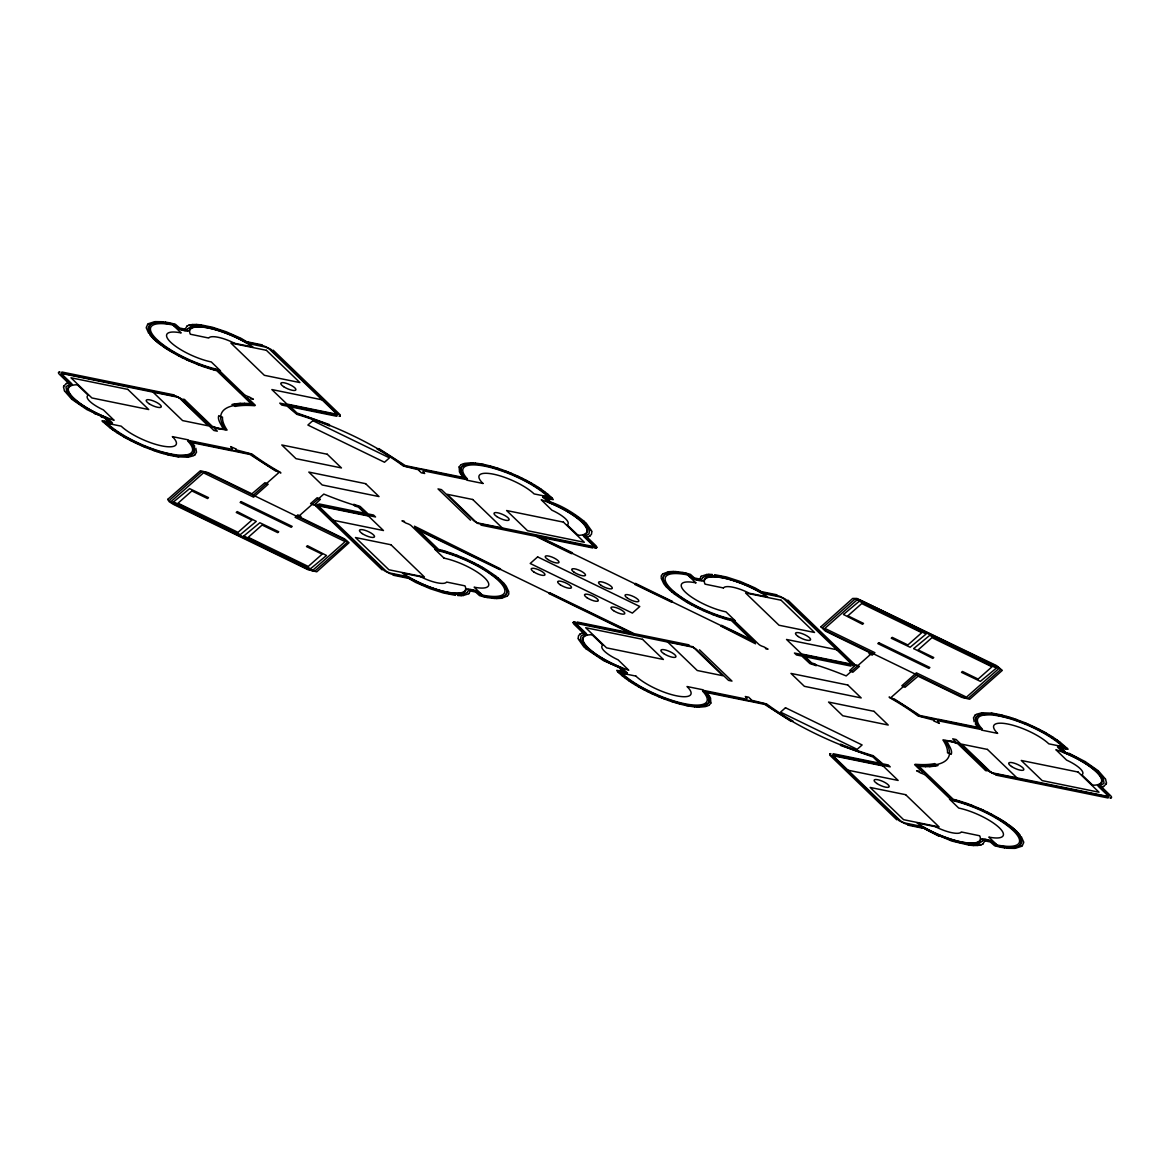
<?xml version="1.0" encoding="UTF-8"?>
<svg xmlns="http://www.w3.org/2000/svg" width="1170" height="1170" viewBox="0 0 1170 1170"><rect width="100%" height="100%" fill="white"/><g stroke="black" fill="none" stroke-linecap="round" stroke-linejoin="round"><path stroke-width="1.5" d="M58.5 372.879L58.5 372.703A3.568 1.009 23.8 0 0 58.515 372.967L58.558 373.157M146.455 327.147L146.469 328.214M315.11 504.504L315.154 504.957A3.568 1.009 23.8 0 0 315.198 505.06L315.783 505.952M340.221 415.409L340.221 415.584A3.568 1.009 23.8 0 0 340.207 415.321L340.163 415.131M596.817 547.37L596.773 546.931A3.568 1.009 23.8 0 0 596.729 546.829L596.627 546.624M829.779 754.591L829.779 754.416A3.568 1.009 23.8 0 0 829.793 754.679L829.837 754.869M854.89 665.496L854.846 665.043A3.568 1.009 23.8 0 0 854.802 664.94L854.217 664.048M1023.545 842.853L1023.531 841.786M1111.5 797.121L1111.5 797.296A3.568 1.009 23.8 0 0 1111.485 797.033L1111.441 796.843M63.531 387.109L64.496 390.941M1106.469 782.891L1105.504 779.059M63.531 387.109L63.706 386.202M1106.469 782.891L1106.293 783.798M146.455 327.132L147.625 324.412M196.487 452.19L195.829 448.183M508.877 592.956L508.526 594.404M661.123 577.044L661.474 575.596M973.513 717.81L974.171 721.817M1023.545 842.868L1022.375 845.588M196.472 452.205L194.98 454.794M973.528 717.795L975.019 715.206M187.156 329.34C185.737 333.084 176.158 327.498 174.871 324.704M982.844 840.66C984.672 836.799 993.769 842.678 995.129 845.296M187.156 329.34L191.383 326.108L200.26 325.743M982.844 840.66L978.617 843.892L969.74 844.257M63.721 386.188L66.456 383.453M1106.279 783.812L1103.544 786.547M315.125 504.431L313.736 505.162A4.651 1.316 23.8 0 0 310.562 503.612L317.202 497.733A4.651 1.316 23.8 0 0 320.39 499.283L315.739 503.831L316.617 503.67M459.137 466.932L459.503 471.905M594.784 546.756L585.278 536.138M596.802 547.458L596.744 547.604A3.568 1.009 23.8 0 1 596.715 547.677L596.393 547.955A3.568 1.009 23.8 0 1 596.159 548.043L596.29 547.999M573.198 622.542L573.256 622.396A3.568 1.009 23.8 0 0 573.183 622.63L573.227 623.069A3.568 1.009 23.8 0 0 573.271 623.171L573.373 623.376M575.216 623.244L584.883 633.833M710.863 703.068L710.497 698.095M854.86 665.642L856.264 664.838A4.651 1.316 23.8 0 0 859.438 666.388L852.798 672.267A4.651 1.316 23.8 0 0 849.61 670.717L854.261 666.169L853.383 666.33M459.137 466.918L460.775 464.943M461.316 467.371L461.214 471.978L465.309 478.486L404.747 466.128M508.511 594.433L507.692 595.676M661.489 575.567L662.308 574.324M708.684 702.629L708.786 698.022L704.735 691.499L765.253 703.872A116.225 32.819 23.8 0 0 873.668 756.522L882.121 764.463L834.21 754.694L831.753 755.381L899.174 820.74L905.551 823.856L923.276 827.863M710.863 703.082L709.225 705.057M467.722 591.684C470.779 584.781 481.572 597.563 486.003 596.539M702.395 578.141C697.949 585.673 689.496 571.969 683.997 573.461M461.316 467.356C467.561 461.112 477.945 464.578 485.638 465.601M708.684 702.643C702.439 708.888 692.055 705.422 684.362 704.398M58.617 372.411L58.719 372.279A3.568 1.009 23.8 0 1 58.895 372.177L58.939 372.118M340.002 416.008A3.568 1.009 23.8 0 1 339.827 416.125L340.104 415.877M317.26 504.987L317.889 506.727L384.506 570.828L390.312 573.768L407.262 577.337L412.293 579.969M594.769 546.77L591.947 547.019L535.45 535.494L755.22 642.213L732.727 620.553L719.111 616.268M573.285 622.323L573.607 622.045A3.568 1.009 23.8 0 1 573.841 621.957L573.709 622.001M575.231 623.23L578.053 622.981L634.549 634.506L414.78 527.787L437.361 549.52L450.889 553.732M852.74 665.013L852.111 663.273L785.494 599.172L779.688 596.232L762.738 592.663L757.707 590.031M829.896 754.123L830.217 753.831A3.568 1.009 23.8 0 0 829.998 753.992M1111.383 797.589L1111.281 797.721A3.568 1.009 23.8 0 1 1111.105 797.823L1111.222 797.764M147.654 324.382L148.444 323.68M1022.346 845.618L1021.556 846.319M467.181 592.342L464.797 593.716M702.819 577.658L705.203 576.284M253.305 495.202L279.118 472.373A116.02 32.76 23.8 0 1 250.672 454.004L190.008 441.602L193.869 447.496M297.999 516.906L323.812 494.076A116.02 32.76 23.8 0 0 359 506.595L367.438 514.551L317.421 504.87M872.001 653.094L846.188 675.924A116.225 32.819 23.8 0 0 810.956 663.375L802.561 655.449L852.725 665.028M916.695 674.797L890.882 697.627A116.225 32.819 23.8 0 1 919.459 716.069M468.877 593.687L470.428 590.514L466.23 588.803A42.383 11.963 23.8 0 1 408.652 577.176L405.507 576.561L415.613 582.411L430.399 588.788L443.459 592.985L455.452 595.34M701.122 576.313L699.616 579.574L703.828 581.08A42.383 11.963 23.8 0 1 761.348 592.824L764.478 593.512L755.103 587.94L740.347 581.49L726.585 577.015L714.548 574.66M194.966 454.808L194.074 455.466M507.297 596.071L501.637 598.25M662.703 573.929L668.362 571.75M975.034 715.192L975.926 714.534M468.863 593.687L463.335 595.515M701.137 576.313L706.665 574.485M589.856 536.094L591.537 534.12L591.742 531.721M580.144 633.906L578.463 635.88L578.258 638.279M148.473 323.666L154.557 321.721M1021.527 846.334L1015.443 848.279M589.841 536.094L586.155 537.337L582.894 535.158A42.383 11.963 23.8 0 0 548.993 502.5L543.246 497.513M580.159 633.906L583.845 632.663L587.106 634.842A42.383 11.963 23.8 0 0 621.007 667.5L623.083 669.123L603.588 660.67L586.009 648.78M187.112 325.962L184.889 329.574L189.145 331.168A42.383 11.963 23.8 0 1 246.68 342.912L249.81 343.6L241.137 338.393L226.38 331.841L212.604 327.293L201.006 324.88M982.888 844.038L985.111 840.426L980.869 838.773A42.383 11.963 23.8 0 1 923.32 827.088L920.19 826.4L939.144 836.345M187.127 325.947L188.75 325.231M982.873 844.053L981.25 844.769M461.287 464.607L463.686 463.583M503.992 596.056C508.541 594.126 506.859 588.305 504.241 585.468M666.008 573.943C661.459 575.874 663.141 581.695 665.759 584.532M708.713 705.393L706.314 706.417M193.503 455.773L188.428 457.104M503.992 596.056L498.215 597.417L490.947 597.226M666.008 573.943L671.785 572.583L679.053 572.773M976.497 714.226L981.571 712.896M66.471 383.453L69.703 382.853L72.438 384.93A42.383 11.963 23.8 0 0 106.324 417.588L108.4 419.211L101.761 417.076M1103.529 786.547L1100.297 787.147L1097.562 785.07A42.383 11.963 23.8 0 0 1063.676 752.412L1061.629 750.731L1068.81 753.889M190.491 455.291L194.22 452.293L193.869 447.496M339.695 416.213L339.49 416.286A3.568 1.009 23.8 0 1 339.212 416.344L339.139 416.374M830.305 753.787L830.51 753.714A3.568 1.009 23.8 0 1 830.788 753.656L830.861 753.626M979.509 714.709L975.78 717.707L976.131 722.504M464.797 593.716L458.772 594.535M705.203 576.284L711.228 575.465M190.491 455.291L177.43 455.832M979.509 714.709L992.569 714.168M188.765 325.216L189.73 324.953M981.235 844.784L980.27 845.047M585.278 536.123L588.949 534.003L589.504 530.434M584.722 633.877L581.051 635.997L580.495 639.566M189.745 324.953L192.406 324.529M980.255 845.047L977.594 845.471M59.334 371.972L59.582 371.914A3.568 1.009 23.8 0 1 59.919 371.885L59.729 371.899M464.461 463.393L470.808 462.823M705.539 706.607L699.192 707.177M1110.666 798.028L1110.418 798.086A3.568 1.009 23.8 0 1 1110.081 798.115L1110.271 798.101M234.468 403.928L231.967 404.528A4.651 1.316 23.8 0 1 235.17 406.399L235.77 406.312A114.075 32.204 23.8 0 1 254.592 405.712L255.352 405.317L247.44 397.639M935.532 766.072L938.033 765.472A4.651 1.316 23.8 0 1 934.83 763.601L934.23 763.688A114.075 32.204 23.8 0 1 915.408 764.288L914.618 764.61L922.56 772.361M234.483 403.928L239.206 403.46M935.517 766.072L930.793 766.54M668.406 571.735L673.159 571.472M501.594 598.265L496.841 598.528M463.305 595.515L461.155 595.647M706.695 574.485L708.844 574.353M154.615 321.721L155.478 321.648M187.522 457.178L188.385 457.104M595.603 548.189L594.828 548.218M574.397 621.811L575.172 621.782M981.615 712.896L982.478 712.822M1014.522 848.352L1015.384 848.279M192.436 324.529L196.604 324.47M977.564 845.471L973.396 845.53M155.522 321.633L161.84 321.721M158.038 322.613C146.148 320.873 146.747 334.503 155.025 339.022A51.86 14.64 23.8 0 0 220.486 370.817L211.287 361.939A32.19 9.082 23.8 0 1 170.659 342.21A32.19 9.082 23.8 0 1 181.16 332.923L171.961 324.046L158.052 322.613M187.463 457.192L178.718 456.841M982.537 712.808L991.282 713.159M1011.962 847.387C1023.852 849.127 1023.253 835.497 1014.975 830.978A51.86 14.64 23.8 0 0 949.513 799.183L958.713 808.06A32.19 9.082 23.8 0 1 999.341 827.79A32.19 9.082 23.8 0 1 988.84 837.077L998.039 845.954L1011.948 847.387M1014.478 848.367L1008.16 848.279M239.236 403.445L240.479 403.387M929.521 766.613L930.764 766.555M240.508 403.387L244.501 403.328M929.492 766.613L925.499 766.672M708.874 574.353L712.325 574.455M461.126 595.647L457.675 595.545M711.228 575.465L720.822 576.503M458.772 594.535L449.178 593.497M244.53 403.328L250.936 403.591L241.634 394.539M925.47 766.672L919.064 766.408L928.38 775.505M470.866 462.823L471.89 462.852M673.203 571.472L675.353 571.56M496.797 598.528L494.647 598.44M698.11 707.148L699.134 707.177M471.949 462.852L473.016 462.91M696.984 707.089L698.051 707.148M196.633 324.47L200.977 324.88M973.367 845.53L969.023 845.12M473.075 462.91L475.371 463.101M675.412 571.56L677.708 571.75M494.588 598.44L492.292 598.25M696.925 707.089L694.629 706.899M253.217 404.688L218.132 370.7L210.512 368.301M161.899 321.735L163.04 321.838M1006.96 848.162L1008.101 848.265M200.275 325.743L210.878 327.615M969.725 844.257L959.122 842.385M163.098 321.852L165.54 322.145M475.429 463.101L480.49 463.817M677.781 571.764L682.841 572.466M679.068 572.773L682.71 573.256M490.932 597.226L487.29 596.744M492.219 598.236L487.159 597.534M694.57 706.899L689.51 706.183M1006.902 848.148L1004.46 847.855M177.416 455.832L158.038 451.327M177.46 456.68L178.659 456.841M991.341 713.159L992.54 713.32M992.584 714.168L1011.962 718.672M968.994 845.12L951.736 841.025L938.106 835.205M165.599 322.159L169.533 322.803M176.158 456.49L177.387 456.666M992.613 713.334L993.842 713.51M1004.401 847.841L1000.467 847.197M176.085 456.475L173.467 456.022M682.724 573.256L683.982 573.461M486.018 596.539L487.276 596.744M993.915 713.524L996.533 713.978M336.872 416.286L290.584 406.853L296.961 412.995L329.487 424.608A4.651 1.316 23.8 0 0 329.443 425.807L329.472 425.836A114.075 32.204 23.8 0 0 296.902 414.341L287.176 406.151L281.78 405.054L279.776 403.123L334.649 414.312A4.285 1.214 23.8 0 0 335.907 413.2L269.568 349.289A4.285 1.214 23.8 0 0 264.712 346.92L249.386 343.79M61.849 372.002L174.315 394.948M480.563 463.832L481.865 464.066M422.37 469.082L463.218 477.404L460.585 473.952M682.914 572.481L685.591 572.993M487.086 597.519L484.409 597.007M747.63 700.918L706.782 692.596L709.415 696.048M688.135 705.934L689.437 706.168M1108.151 797.998L995.685 775.052M833.128 753.714L879.416 763.147L873.039 757.005L840.513 745.392A4.651 1.316 23.8 0 0 840.557 744.193L840.557 744.193A114.075 32.204 23.8 0 0 873.098 755.659L882.823 763.849L888.22 764.946L890.224 766.876L835.351 755.688A4.285 1.214 23.8 0 0 834.093 756.8L900.432 820.711A4.285 1.214 23.8 0 0 905.287 823.08L920.615 826.21M720.822 576.503L724.932 577.38M449.178 593.497L445.068 592.62M169.606 322.818L175.427 324.28L179.683 328.039L184.889 329.106M481.938 464.08L483.254 464.344M173.394 456.007L170.659 455.452M996.606 713.992L999.341 714.548M686.746 705.656L688.062 705.919M1000.394 847.182L994.573 845.72L990.317 841.961L985.111 840.894M247.777 341.933L262.343 344.901M187.302 331.125L181.043 329.838A3.627 1.024 23.8 0 1 176.612 327.673L172.955 325.011A49.71 14.04 23.8 0 0 155.639 338.276A49.71 14.04 23.8 0 0 215.499 368.945M234.643 343.322L252.91 346.993A41.842 11.817 23.8 0 0 208.64 328.097A41.842 11.817 23.8 0 0 190.315 334.225L208.728 338.042A21.411 6.04 23.8 0 1 234.629 343.322M419.021 469.916L403.328 466.011A114.075 32.204 23.8 0 0 377.062 448.944A4.651 1.316 23.8 0 0 378.846 448.578L405.288 465.587L421.507 468.98M104.071 421.463L110.507 422.502L105.212 417.836M105.578 422.984L121.197 426.172A32.19 9.082 23.8 0 0 161.826 445.902A32.19 9.082 23.8 0 0 172.341 436.615L187.96 439.803A51.86 14.64 23.8 0 1 171.039 454.779A51.86 14.64 23.8 0 1 105.578 422.984L104.071 421.478M232.391 450.903L192.099 442.669L192.582 443.225M481.002 525.14L535.743 536.313L571.472 553.659L572.466 552.781L540.569 537.293L592.912 547.984M699.558 579.018L694.366 577.951L690.476 574.397L685.664 573.007M762.46 591.844L777.026 594.828M701.971 581.037L695.799 579.779A3.627 1.024 23.8 0 1 691.28 577.585L687.638 574.938A49.71 14.04 23.8 0 0 670.322 588.203A49.71 14.04 23.8 0 0 730.182 618.857M764.054 593.702L779.381 596.832A4.285 1.214 23.8 0 1 784.251 599.201L850.575 663.112A4.285 1.214 23.8 0 1 849.318 664.224L794.445 653.035L796.463 654.966L801.859 656.063L809.845 663.551L816.28 665.686A4.651 1.316 23.8 0 1 815.358 664.136L811.644 662.907L805.267 656.765L850.999 666.096M319 503.904L364.733 513.235L358.356 507.093L354.583 505.923A4.651 1.316 23.8 0 0 353.72 504.314L360.155 506.449L368.14 513.937L373.537 515.034L375.555 516.965L320.682 505.776A4.285 1.214 23.8 0 0 319.425 506.888L385.749 570.799A4.285 1.214 23.8 0 0 390.619 573.168L405.946 576.298M468.029 588.963L474.289 590.25A3.627 1.024 23.8 0 1 478.72 592.415L482.362 595.062A49.71 14.04 23.8 0 0 499.678 581.797A49.71 14.04 23.8 0 0 439.818 551.143M392.974 575.172L407.54 578.155M470.442 590.982L475.634 592.049L479.524 595.603L484.336 596.992M577.088 622.016L629.431 632.707L548.832 593.453A4.651 1.316 23.8 0 0 549.666 592.722L634.257 633.687L688.998 644.86M937.609 719.097L977.901 727.33L977.418 726.775M1064.422 747.016L1048.803 743.827A32.19 9.082 23.8 0 0 1008.174 724.098A32.19 9.082 23.8 0 0 997.659 733.385L982.039 730.197A51.86 14.64 23.8 0 1 998.961 715.221A51.86 14.64 23.8 0 1 1064.422 747.016L1065.928 748.522M1065.987 748.595L1059.494 747.498L1064.788 752.164M750.979 700.084L766.672 703.989A114.075 32.204 23.8 0 0 792.938 721.056A4.651 1.316 23.8 0 0 791.154 721.422L764.712 704.413L748.493 701.02M935.356 826.678L917.09 823.007A41.842 11.817 23.8 0 0 961.36 841.903A41.842 11.817 23.8 0 0 979.685 835.775L961.272 831.958A21.411 6.04 23.8 0 1 935.371 826.678M982.698 838.875L988.957 840.162A3.627 1.024 23.8 0 1 993.388 842.327L997.045 844.989A49.71 14.04 23.8 0 0 1014.361 831.724A49.71 14.04 23.8 0 0 954.501 801.055M907.657 825.099L922.223 828.067M483.327 464.358L484.658 464.636M685.342 705.364L686.673 705.642M174.856 324.69L171.961 324.046A51.86 14.64 23.8 0 0 155.025 339.022M250.819 398.721L253.378 399.262L249.034 396.835A4.285 1.214 23.8 0 1 244.179 394.48L219.916 371.124A3.627 1.024 23.8 0 0 215.704 368.989M484.746 464.651L489.06 465.689M485.652 465.601L491.312 466.991M169.211 455.13L170.586 455.437M404.513 521.367L401.953 520.825L406.297 523.253A4.285 1.214 23.8 0 1 411.153 525.608L435.416 548.964A3.627 1.024 23.8 0 0 439.613 551.099M765.487 648.633L768.046 649.174L763.703 646.747A4.285 1.214 23.8 0 1 758.847 644.392L734.584 621.036A3.627 1.024 23.8 0 0 730.387 618.901M999.414 714.563L1000.789 714.87M684.348 704.398L678.688 703.009M685.254 705.349L680.94 704.311M919.181 771.279L916.622 770.737L920.966 773.165A4.285 1.214 23.8 0 1 925.821 775.52L950.084 798.876A3.627 1.024 23.8 0 0 954.296 801.011M995.173 845.325L998.039 845.954A51.86 14.64 23.8 0 0 1014.975 830.978M167.749 454.779L169.138 455.101M1000.862 714.899L1002.251 715.221M724.947 577.38L747.235 585M445.053 592.62L422.765 585M210.878 327.615L215.265 328.799M959.122 842.385L954.735 841.201M166.257 454.399L167.676 454.75M1002.324 715.25L1003.743 715.601M214.212 370.042L216.801 370.714L240.903 393.91M489.133 465.704L490.566 466.084M166.184 454.384L163.23 453.58M1003.816 715.616L1006.77 716.42M679.434 703.916L680.867 704.296M955.788 799.958L953.199 799.285L929.097 776.09M214.125 370.012L211.141 369.164M490.654 466.113L493.638 466.962M491.327 466.991L505.001 471.437M727.36 619.53L731.484 620.626L751.096 639.522L721.597 625.321A4.651 1.316 23.8 0 1 720.778 626.038L755.586 643.822M442.64 550.47L438.516 549.373L418.904 530.478L499.663 569.585A4.651 1.316 23.8 0 1 500.497 568.854L414.414 526.178M678.673 703.009L664.999 698.563M679.346 703.887L676.362 703.038M955.875 799.987L958.859 800.836M163.142 453.55L160.114 452.658M727.272 619.5L724.245 618.608M442.728 550.5L445.755 551.392M1006.858 716.449L1009.885 717.342M959.488 801.699L951.868 799.3L916.783 765.312A116.225 32.819 23.8 0 0 944.819 740.508L958.596 743.213L986.529 770.138M215.265 328.799L231.894 334.795M954.735 841.201L940.124 836.053M296.332 413.478L287.878 405.537L335.79 415.306L338.247 414.619L270.826 349.26L264.449 346.144L246.724 342.137M210.498 368.287L207.499 367.365M211.053 369.15L207.997 368.199M493.725 466.976L496.782 467.927M676.275 703.024L673.218 702.073M958.947 800.85L962.003 801.801M959.502 801.713L962.5 802.635M724.172 618.579L719.477 617.058M1009.973 717.371L1013.044 718.351M160.027 452.629L156.955 451.649M445.828 551.421L450.523 552.942M207.485 367.365L193.533 362.203M207.909 368.17L203.2 366.59M496.87 467.941L498.376 468.439M1011.977 718.672L1027.494 724.493M158.023 451.327L142.506 445.507M671.624 701.561L673.13 702.058M962.091 801.83L966.8 803.41M962.515 802.635L976.467 807.797M498.464 468.468L501.579 469.536M1013.132 718.38L1014.653 718.892M155.347 451.108L156.868 451.62M671.536 701.532L668.421 700.464M1014.741 718.921L1016.262 719.448M719.097 616.268L712.896 614.001M717.868 616.502L719.404 617.029M450.596 552.971L452.132 553.498M153.738 450.552L155.259 451.079M450.903 553.732L457.104 555.999M501.667 469.565L504.826 470.706M201.576 366.005L203.112 366.561M1016.35 719.477L1024.379 722.534M717.795 616.473L713.013 614.703M452.205 553.527L456.987 555.297M153.65 450.523L145.621 447.466M966.888 803.439L968.424 803.995M668.333 700.435L665.174 699.294M199.953 365.406L201.489 365.976M233.824 451.108L250.044 454.501L275.462 470.881A4.651 1.316 23.8 0 1 280.888 472.972L280.025 472.153A113.914 32.16 23.8 0 1 252.003 454.062L236.238 449.85M936.175 718.892L919.956 715.499L894.538 699.119A4.651 1.316 23.8 0 1 889.112 697.028L889.975 697.846A113.914 32.16 23.8 0 1 917.997 715.938L933.762 720.15M968.511 804.024L970.047 804.594M504.913 470.749L506.449 471.334M505.016 471.452L508.131 472.636M198.33 364.791L199.88 365.376M970.12 804.624L971.67 805.209M664.984 698.548L661.869 697.364M663.551 698.665L665.087 699.25M506.537 471.364L508.072 471.963M198.242 364.762L188.589 360.711M712.866 614.001L700.464 608.663M712.925 614.674L706.504 612.056M457.075 555.326L463.495 557.944M457.134 555.999L469.536 561.337M971.758 805.238L981.411 809.289M661.928 698.037L663.463 698.636M508.16 472.007L509.71 472.622M508.146 472.651L515.926 475.941M661.854 697.349L654.074 694.059M660.289 697.378L661.84 697.993M509.798 472.651L511.334 473.294M1024.467 722.577L1026.017 723.206M143.983 446.794L145.533 447.423M658.666 696.706L660.202 697.349M1064.788 752.164L1066.806 753.012M105.212 417.836L103.194 416.988M551.45 502.808L544.81 497.586L551.26 498.61L542.076 490.771M618.55 667.192L625.189 672.414L618.74 671.39L627.924 679.229M511.422 473.323L517.798 476.146M193.503 362.203L190.403 360.872M1026.09 723.25L1027.64 723.894M142.36 446.106L143.91 446.75M976.497 807.797L979.597 809.128M658.578 696.677L652.202 693.854M551.465 502.822L555.472 504.577M618.535 667.178L614.528 665.423M231.909 334.81L233.898 335.688M1066.806 753.012L1068.137 753.597M103.194 416.988L101.059 416.769M938.091 835.19L936.102 834.312M1027.728 723.938L1029.249 724.596M1027.509 724.508L1030.594 725.868M704.881 611.354L706.417 612.012M463.583 557.988L465.119 558.646M142.491 445.492L139.405 444.132M140.751 445.404L142.272 446.062M747.25 585.015L757.692 590.031M422.75 584.985L412.308 579.969M1068.941 753.231L1085.087 761.538L1098.235 770.752M1029.337 724.639L1034.075 726.804M190.388 360.857L181.262 356.528M703.258 610.638L704.793 611.31M465.207 558.69L466.742 559.362M979.612 809.143L988.738 813.472M140.663 445.36L135.925 443.196M233.912 335.688L239.835 338.481M101.176 416.11L86.902 409.617L71.765 399.248M936.088 834.312L930.165 831.519M1069.482 754.197L1071.471 755.103M100.518 415.803L98.529 414.897M515.941 475.956L529.323 482.683M1030.624 725.868L1038.199 729.51M186.981 359.98L188.502 360.682M703.185 610.594L698.475 608.385M466.815 559.406L471.525 561.615M981.498 809.318L983.019 810.02M139.376 444.132L131.8 440.49M654.059 694.044L640.677 687.316M555.472 504.577L558.763 506.127M614.528 665.423L611.237 663.873M517.886 476.175L519.392 476.892M186.893 359.95L182.227 357.713M983.107 810.049L987.772 812.287M650.608 693.108L652.114 693.825M1071.486 755.118L1075.391 757.005M98.514 414.882L94.463 413.653M519.48 476.921L522.551 478.413M1034.148 726.833L1035.655 727.564M700.435 608.663L686.015 600.956M469.565 561.337L483.985 569.044M134.345 442.435L135.852 443.167M650.52 693.079L647.449 691.587M558.777 506.142L563.881 508.745M611.223 663.858L606.118 661.255M1035.743 727.594L1038.784 729.115M698.388 608.356L695.346 606.835M471.612 561.644L474.654 563.165M134.257 442.406L131.215 440.885M239.835 338.481L246.724 342.137M930.165 831.519L923.276 827.863M522.639 478.457L525.652 479.992M182.154 357.669L179.142 356.133M987.846 812.331L990.858 813.867M647.361 691.543L644.348 690.007M1075.391 757.019L1076.663 757.663M94.609 412.981L93.337 412.337M1038.858 729.159L1043.347 731.513M1038.214 729.51L1048.115 734.994M695.272 606.791L692.289 605.241M181.248 356.528L176.889 354.217M988.752 813.472L993.111 815.782M474.728 563.209L477.711 564.759M131.786 440.49L121.885 435.006M131.142 440.841L126.652 438.487M1076.678 757.663L1091.04 766.262M93.322 412.337L78.96 403.738M525.725 480.036L528.664 481.601M177.621 355.329L179.054 356.089M990.946 813.91L992.379 814.671M644.275 689.964L641.335 688.399M563.896 508.745L577.337 517.038L586.111 524.76M606.104 661.255L592.663 652.962L583.889 645.24M690.783 604.437L692.216 605.197M177.533 355.285L171.741 352.053M992.467 814.715L998.259 817.947M477.784 564.803L479.217 565.563M1043.421 731.557L1044.825 732.332M528.752 481.645L531.604 483.254M689.305 603.618L690.709 604.393M176.86 354.217L166.228 347.812M993.14 815.782L1003.772 822.188M479.291 565.607L480.695 566.382M641.248 688.355L638.396 686.746M125.175 437.668L126.579 438.443M1044.898 732.376L1046.272 733.166M529.337 482.698L542.061 490.756M687.858 602.784L689.232 603.574M480.768 566.426L482.142 567.216M640.663 687.302L627.939 679.243M123.727 436.834L125.102 437.624M1046.36 733.21L1050.499 735.667M531.677 483.298L534.441 484.906M686.424 601.965L687.784 602.74M482.216 567.26L483.576 568.035M638.323 686.702L635.559 685.093M123.64 436.79L119.501 434.333M686.351 601.921L683.646 600.283M998.332 818.005L999.663 818.795M170.337 351.205L171.668 351.995M483.649 568.079L486.354 569.717M1048.13 735.009L1056.729 740.668M534.514 484.95L537.162 486.588M686 600.941L671.39 590.484M999.736 818.839L1001.037 819.629M168.963 350.371L170.264 351.161M484 569.059L498.61 579.516M635.485 685.05L632.838 683.412M121.87 434.991L113.271 429.332M1050.572 735.711L1053.161 737.349M683.572 600.239L674.885 594.375M1001.11 819.673L1002.383 820.477M167.617 349.523L168.889 350.327M486.428 569.761L495.115 575.625M119.428 434.289L116.839 432.651M537.235 486.647L538.478 487.437M1002.456 820.521L1003.699 821.311M166.301 348.689L167.544 349.479M631.522 682.563L632.765 683.353M1053.234 737.392L1056.919 739.893M538.551 487.48L541.023 489.133M1003.772 821.355L1004.986 822.159M165.014 347.841L166.228 348.645M631.449 682.519L628.977 680.867M116.766 432.608L113.08 430.107M1005.059 822.203L1006.244 823.007M1003.787 822.203L1014.156 830.203M166.213 347.797L155.844 339.797M163.756 346.993L164.941 347.797M541.081 489.177L544.562 491.663M1006.302 823.051L1008.642 824.704M163.698 346.949L161.358 345.296M628.919 680.823L625.438 678.337M1091.04 766.262L1095.603 769.728M78.96 403.738L74.397 400.272M1056.978 739.937L1060.342 742.423M113.022 430.063L109.658 427.577M1056.744 740.683L1057.826 741.473M986.208 770.913L985.842 770.635A3.568 1.009 23.8 0 1 985.476 770.343M1008.701 824.748L1010.895 826.386M161.299 345.252L159.105 343.614M183.792 399.087L184.158 399.365A3.568 1.009 23.8 0 1 184.524 399.657M112.174 428.527L113.256 429.317M919.43 716.04L979.992 728.398L976.131 722.504M1057.856 741.487L1064.422 747.001M544.62 491.707L547.765 494.179M673.788 593.526L674.827 594.331M495.173 575.669L496.212 576.474M625.38 678.293L622.235 675.821M112.145 428.512L105.578 422.999M1060.4 742.467L1066.908 748.127M1010.953 826.429L1011.962 827.219M673.73 593.482L671.697 591.859M496.27 576.517L498.303 578.141M158.038 342.781L159.047 343.57M109.6 427.533L103.092 421.873M1012.006 827.263L1012.986 828.053M157.014 341.947L157.994 342.737M1095.603 769.728L1096.422 770.416M74.397 400.272L73.578 399.584M1013.03 828.097L1013.966 828.872M671.639 591.815L669.766 590.221M547.823 494.223L551.436 497.425M622.177 675.777L618.564 672.574M498.361 578.185L500.233 579.779M156.034 341.128L156.97 341.903M1096.422 770.416L1098.981 772.756M73.578 399.584L71.019 397.244M1098.25 770.767L1105.489 779.044M583.991 521.22C573.168 512.533 559.684 504.226 546.916 501.009M71.75 399.233L64.511 390.955M1014.01 828.916L1014.902 829.691M155.098 340.309L155.99 341.084M584.005 521.235L585.995 523.063M585.995 648.765L584.005 646.937M986.544 770.153L994.646 774.087L1108.926 797.019L1108.984 795.366L1099.668 786.284L1104.041 783.198L1103.178 777.962M985.184 770.109L957.894 743.827C937.082 735.433 954.223 747.074 951.21 754.372A4.651 1.316 23.8 0 0 947.539 752.88L947.51 752.602A114.075 32.204 23.8 0 0 942.932 739.952L955.875 741.897L952.702 738.826L956.109 739.528L988.46 770.679A4.285 1.214 23.8 0 0 993.315 773.034L1105.928 796.024A4.285 1.214 23.8 0 0 1107.186 794.913L1098.177 786.211M1014.96 829.735L1016.657 831.3M671.375 590.484L665.759 584.547M669.723 590.177L666.461 587.033M699.484 649.803L731.981 681.086L728.559 680.384L696.223 649.233A4.285 1.214 23.8 0 0 691.353 646.878L578.755 623.903A4.285 1.214 23.8 0 0 577.497 625.014L586.506 633.701M470.516 520.197L438.019 488.914L441.441 489.616L473.777 520.767A4.285 1.214 23.8 0 0 478.647 523.122L591.245 546.097A4.285 1.214 23.8 0 0 592.503 544.986L583.494 536.299M500.277 579.823L503.539 582.967M498.625 579.516L504.241 585.453M155.04 340.265L153.343 338.7M184.816 399.891L212.106 426.172C232.918 434.567 215.777 422.926 218.79 415.628A4.651 1.316 23.8 0 0 222.461 417.12L222.49 417.397A114.075 32.204 23.8 0 0 227.068 430.048L214.125 428.103L217.298 431.174L213.891 430.472L181.54 399.321A4.285 1.214 23.8 0 0 176.685 396.966L64.072 373.976A4.285 1.214 23.8 0 0 62.814 375.087L71.823 383.789M183.456 399.847L175.354 395.913L61.074 372.981L61.015 374.634L70.332 383.716L65.959 386.802L66.822 392.038M1014.156 830.217L1014.96 830.963M155.04 339.037L155.844 339.783M1064.773 751.447L1061.702 748.493L1067.888 749.166M1101.818 787.147L1111.017 796.083M1061.614 751.008L1057.914 747.425A3.627 1.024 23.8 0 1 1059.128 746.445L1063.369 747.308L1062.726 746.665A49.71 14.04 23.8 0 0 1001.929 716.61A49.71 14.04 23.8 0 0 981.645 728.398M787.878 600.093L853.807 663.609M896.805 819.819L830.261 755.63M550.09 501.535L547.034 498.581L553.22 499.634L552.284 498.259M587.15 537.22L596.042 545.82A3.568 1.009 23.8 0 1 596.261 546.083M623.069 668.933L626.754 672.487M582.85 632.78L573.958 624.18A3.568 1.009 23.8 0 1 573.739 623.917M619.91 668.465L622.966 671.419L616.78 670.366L617.716 671.741M273.195 350.181L339.739 414.37M316.192 506.391L382.122 569.907M183.471 399.862L211.404 426.787L225.181 429.492M108.4 419.021L112.086 422.575A3.627 1.024 23.8 0 1 110.872 423.555L106.631 422.692L107.274 423.335A49.71 14.04 23.8 0 0 168.07 453.39A49.71 14.04 23.8 0 0 188.355 441.602M68.182 382.853L58.983 373.917M105.227 418.553L108.298 421.507L102.185 420.922M1016.701 831.344L1020.196 835.146M551.479 497.469L552.24 498.215M617.76 671.785L618.52 672.531M153.299 338.656L149.804 334.854M1098.981 772.756L1103.178 777.962M71.019 397.244L66.822 392.038M586.375 523.443L591.45 530.61M583.625 646.557L578.55 639.39M1066.952 748.171L1067.815 749.063M934.494 721.261L939.378 723.396L938.018 722.095A4.285 1.214 23.8 0 1 939.276 720.983L980.416 729.363A3.627 1.024 23.8 0 0 981.791 728.515M235.506 448.739L230.622 446.604L231.982 447.905A4.285 1.214 23.8 0 1 230.724 449.017L189.584 440.637A3.627 1.024 23.8 0 0 188.209 441.485M103.048 421.829L102.229 420.981M666.417 587.004L664.472 584.766M503.583 582.996L505.528 585.234M586.126 524.774L588.803 528.606M583.874 645.226L581.197 641.394M977.389 726.731L975.268 723.864M934.186 720.91A3.568 1.009 23.8 0 1 934.026 720.661L934.377 721.144M750.496 699.002L748.712 697.203L745.305 696.516L746.65 697.832A4.285 1.214 23.8 0 1 745.392 698.943L704.252 690.549A3.627 1.024 23.8 0 0 702.892 691.397M419.503 470.998L421.288 472.797L424.695 473.484L423.35 472.168A4.285 1.214 23.8 0 1 424.608 471.057L465.748 479.451A3.627 1.024 23.8 0 0 467.108 478.603M235.623 448.856L236.047 449.426A3.568 1.009 23.8 0 0 235.814 449.09M192.611 443.269L194.732 446.136M663.887 583.991L661.152 578.155M506.113 586.009L508.848 591.844M1021.308 836.638L1023.516 841.756M750.57 699.119L750.716 699.338A3.568 1.009 23.8 0 1 750.833 699.572L750.789 699.455M419.43 470.881L419.284 470.662A3.568 1.009 23.8 0 1 419.167 470.428L419.211 470.545M148.692 333.362L146.484 328.243M709.429 696.077L710.482 698.066M460.57 473.923L459.517 471.934M588.803 528.606L589.49 530.434M581.197 641.394L580.51 639.566M591.464 530.624L591.727 531.707M578.536 639.376L578.272 638.293M466.976 478.471A49.71 14.04 23.8 0 1 487.261 466.698A49.71 14.04 23.8 0 1 548.043 496.753L548.701 497.396L544.459 496.533A3.627 1.024 23.8 0 0 543.202 497.499M703.024 691.528A49.71 14.04 23.8 0 1 682.739 703.302A49.71 14.04 23.8 0 1 621.957 673.247L621.299 672.604L625.54 673.467A3.627 1.024 23.8 0 0 626.798 672.501M225.357 429.609A116.02 32.76 23.8 0 1 253.349 404.849M296.376 413.624A116.02 32.76 23.8 0 1 404.615 466.186M167.69 499.429L169.255 501.754L173.613 504.46L307.783 569.615L316.763 571.823L349.055 542.719L344.565 538.873L300.412 517.389L301.026 516.409A4.651 1.316 23.8 0 1 297.853 514.859L295.089 517.301L345.15 541.608L313.385 569.746A4.285 1.214 23.8 0 1 309.07 568.869L174.228 503.392A4.285 1.214 23.8 0 1 171.683 500.95L203.521 472.841L253.583 497.148L268.179 484.219A4.651 1.316 23.8 0 1 265.005 482.683L251.886 493.828L208.26 472.665L200.421 470.735L167.705 499.371M173.613 501.886L240.274 534.646L256.274 521.396L237.232 511.597L236.252 512.475L251.886 520.08L238.022 532.35L178.001 503.202L191.88 490.932L207.514 498.522L208.509 497.645L189.628 488.636L173.672 501.784M243.857 535.992L310.503 568.737L326.503 555.501L307.476 545.703L306.481 546.58L322.116 554.185L308.251 566.441L248.245 537.308L262.109 525.038L277.743 532.628L278.738 531.75L259.857 522.741L243.872 535.933M820.887 626.813L825.435 631.127L869.588 652.611L868.974 653.591A4.651 1.316 23.8 0 1 872.147 655.141L874.911 652.699L824.85 628.392L856.615 600.254A4.285 1.214 23.8 0 1 860.93 601.131L995.772 666.607A4.285 1.214 23.8 0 1 998.317 669.05L966.478 697.159L916.417 672.852L901.821 685.781A4.651 1.316 23.8 0 1 904.995 687.316L918.114 676.172L961.74 697.335L969.681 699.25L1002.31 670.381L996.474 665.584L856.908 598.455L852.696 598.44L820.887 626.813M843.497 614.499L862.524 624.297L863.519 623.42L847.884 615.815L861.749 603.559L921.755 632.692L907.891 644.962L892.257 637.372L891.262 638.25L910.143 647.259L926.143 634.008L859.321 601.219L843.555 614.396M913.726 648.604L932.768 658.403L933.748 657.525L918.114 649.92L931.978 637.65L991.999 666.798L978.12 679.068L962.486 671.478L961.491 672.355L980.372 681.364L996.387 668.114L929.726 635.354L913.741 648.546M201.386 472.022L169.855 499.912A6.435 1.813 23.8 0 0 174.111 504.021L308.193 569.132A6.435 1.813 23.8 0 0 315.417 570.609L346.949 542.704A6.435 1.813 23.8 0 0 342.693 538.609L208.611 473.499A6.435 1.813 23.8 0 0 201.386 472.022M312.843 420.659L307.885 425.046L384.506 462.252L389.464 457.865L312.843 420.659M241.122 501.608L240.128 502.486L291.198 527.29L292.193 526.412L241.122 501.608M537.63 556.905L530.2 563.487L632.37 613.095L639.8 606.513L537.63 556.905M635.676 583.479L634.681 584.356L671.609 602.17A4.651 1.316 23.8 0 1 672.428 601.438L635.676 583.479M854.583 599.391L823.051 627.295A6.435 1.813 23.8 0 0 827.307 631.39L961.389 696.501A6.435 1.813 23.8 0 0 968.614 697.978L1000.145 670.088A6.435 1.813 23.8 0 0 995.889 665.979L861.807 600.868A6.435 1.813 23.8 0 0 854.583 599.391M785.494 707.748L780.536 712.135L857.157 749.341L862.115 744.954L785.494 707.748M878.802 642.71L877.807 643.588L928.878 668.392L929.872 667.514L878.802 642.71M77.337 384.769L77.235 384.769A41.842 11.817 23.8 0 0 73.637 398.034A41.842 11.817 23.8 0 0 114.119 420.308L103.428 409.909A21.411 6.04 23.8 0 1 88.189 395.226L77.337 384.769M578.082 535.304L567.158 524.877A21.411 6.04 23.8 0 0 551.889 510.178L541.213 499.78A41.842 11.817 23.8 0 1 581.695 522.039A41.842 11.817 23.8 0 1 578.082 535.304M592.005 634.696L591.918 634.696A41.842 11.817 23.8 0 0 588.305 647.961A41.842 11.817 23.8 0 0 628.787 670.22L618.096 659.822A21.411 6.04 23.8 0 1 602.857 645.138L592.005 634.696M1092.765 785.231L1081.841 774.789A21.411 6.04 23.8 0 0 1066.572 760.091L1055.881 749.692A41.842 11.817 23.8 0 1 1096.363 771.966A41.842 11.817 23.8 0 1 1092.765 785.231M266.394 350.313L230.885 343.059L264.347 375.307L299.871 382.561L266.394 350.313M322.993 399.994L271.849 389.551L286.913 404.059L338.057 414.502L322.993 399.994M178.03 396.776L152.451 391.57L182.578 420.586L208.158 425.807L178.132 396.762M127.808 389.391L70.99 377.793L91.903 397.961L148.736 409.544L127.808 389.391M482.991 483.473L467.356 480.285A51.86 14.64 23.8 0 1 484.292 465.309A51.86 14.64 23.8 0 1 549.754 497.104L534.12 493.916A32.19 9.082 23.8 0 0 493.491 474.186A32.19 9.082 23.8 0 0 482.991 483.473M327.234 454.238L281.78 444.966L295.995 458.669L341.464 467.941L327.234 454.238M472.738 499.502L447.174 494.281L477.301 523.312L502.866 528.518L472.738 499.502M563.413 522.127L506.595 510.529L527.509 530.697L584.327 542.28L563.413 522.127M365.625 483.678L308.807 472.08L322.203 484.98L379.022 496.577L365.625 483.678M723.411 587.954L704.998 584.137A41.842 11.817 23.8 0 1 723.309 578.009A41.842 11.817 23.8 0 1 767.593 596.919L749.312 593.234A21.411 6.04 23.8 0 0 723.44 587.969M368.404 516.014L317.26 505.586L332.324 520.094L383.467 530.536L368.404 516.014M781.077 600.225L745.553 592.971L779.03 625.233L814.539 632.473L781.077 600.225M390.97 544.767L355.461 537.527L388.923 569.775L424.447 577.029L390.97 544.767M837.676 649.906L786.532 639.463L801.596 653.986L852.74 664.414L837.676 649.906M420.688 576.766L402.407 573.081A41.842 11.817 23.8 0 0 446.691 591.991A41.842 11.817 23.8 0 0 465.002 585.863L446.589 582.046A21.411 6.04 23.8 0 1 420.688 576.751M692.698 646.688L667.134 641.482L697.261 670.498L722.826 675.719L692.698 646.688M642.491 639.303L585.673 627.72L606.587 647.873L663.405 659.471L642.491 639.303M847.797 685.02L790.979 673.423L804.375 686.322L861.193 697.92L847.797 685.02M874.005 711.331L828.535 702.058L842.766 715.762L888.22 725.034L874.005 711.331M635.88 676.084L620.246 672.896A51.86 14.64 23.8 0 0 685.708 704.691A51.86 14.64 23.8 0 0 702.643 689.715L687.009 686.527A32.19 9.082 23.8 0 1 676.509 695.814A32.19 9.082 23.8 0 1 635.88 676.084M987.421 749.414L961.842 744.193L991.97 773.224L1017.549 778.43L987.421 749.414M1078.096 772.039L1021.264 760.456L1042.192 780.609L1099.01 792.207L1078.096 772.039M883.087 765.941L831.943 755.498L847.007 770.006L898.15 780.448L883.087 765.941M905.653 794.693L870.129 787.439L903.606 819.687L939.115 826.941L905.653 794.693M695.843 582.835L686.629 573.958A51.86 14.64 23.8 0 0 669.708 588.934A51.86 14.64 23.8 0 0 735.169 620.729L725.97 611.851A32.19 9.082 23.8 0 1 685.327 592.122A32.19 9.082 23.8 0 1 695.843 582.835M444.03 558.148L434.83 549.271A51.86 14.64 23.8 0 1 500.292 581.066A51.86 14.64 23.8 0 1 483.371 596.042L474.157 587.164A32.19 9.082 23.8 0 0 484.672 577.878A32.19 9.082 23.8 0 0 444.03 558.148M613.548 610.638A7.517 2.121 23.8 0 0 624.736 613.68A7.517 2.121 23.8 0 0 615.391 607.435A7.517 2.121 23.8 0 0 613.548 610.638M627.573 598.221A7.517 2.121 23.8 0 0 638.761 601.263A7.517 2.121 23.8 0 0 629.431 595.033A7.517 2.121 23.8 0 0 627.573 598.221M587.047 597.768A7.517 2.121 23.8 0 0 598.236 600.81A7.517 2.121 23.8 0 0 588.89 594.579A7.517 2.121 23.8 0 0 587.047 597.768M601.073 585.351A7.517 2.121 23.8 0 0 612.261 588.393A7.517 2.121 23.8 0 0 602.93 582.163A7.517 2.121 23.8 0 0 601.073 585.351M560.225 584.751A7.517 2.121 23.8 0 0 571.413 587.793A7.517 2.121 23.8 0 0 562.083 581.548A7.517 2.121 23.8 0 0 560.225 584.751M574.265 572.335A7.517 2.121 23.8 0 0 585.453 575.377A7.517 2.121 23.8 0 0 576.108 569.146A7.517 2.121 23.8 0 0 574.265 572.335M533.739 571.881A7.517 2.121 23.8 0 0 544.913 574.923A7.517 2.121 23.8 0 0 535.582 568.693A7.517 2.121 23.8 0 0 533.739 571.881M547.765 559.465A7.517 2.121 23.8 0 0 558.953 562.507A7.517 2.121 23.8 0 0 549.622 556.276A7.517 2.121 23.8 0 0 547.765 559.465M1011.509 766.482A8.219 2.325 23.8 0 0 1023.765 769.801A8.219 2.325 23.8 0 0 1013.542 762.972A8.219 2.325 23.8 0 0 1011.509 766.482M876.886 783.49A8.219 2.325 23.8 0 0 889.141 786.825A8.219 2.325 23.8 0 0 878.919 779.995A8.219 2.325 23.8 0 0 876.886 783.49M663.653 653.547A8.219 2.325 23.8 0 0 675.894 656.882A8.219 2.325 23.8 0 0 665.672 650.052A8.219 2.325 23.8 0 0 663.653 653.547M798.262 636.538A8.219 2.325 23.8 0 0 810.518 639.858A8.219 2.325 23.8 0 0 800.295 633.043A8.219 2.325 23.8 0 0 798.262 636.538M148.97 403.635A8.219 2.325 23.8 0 0 161.226 406.97A8.219 2.325 23.8 0 0 151.003 400.14A8.219 2.325 23.8 0 0 148.97 403.635M283.593 386.627A8.219 2.325 23.8 0 0 295.834 389.946A8.219 2.325 23.8 0 0 285.612 383.116A8.219 2.325 23.8 0 0 283.593 386.627M496.826 516.57A8.219 2.325 23.8 0 0 509.082 519.889A8.219 2.325 23.8 0 0 498.859 513.06A8.219 2.325 23.8 0 0 496.826 516.57M362.217 533.578A8.219 2.325 23.8 0 0 374.473 536.898A8.219 2.325 23.8 0 0 364.236 530.083A8.219 2.325 23.8 0 0 362.217 533.578"/></g></svg>
